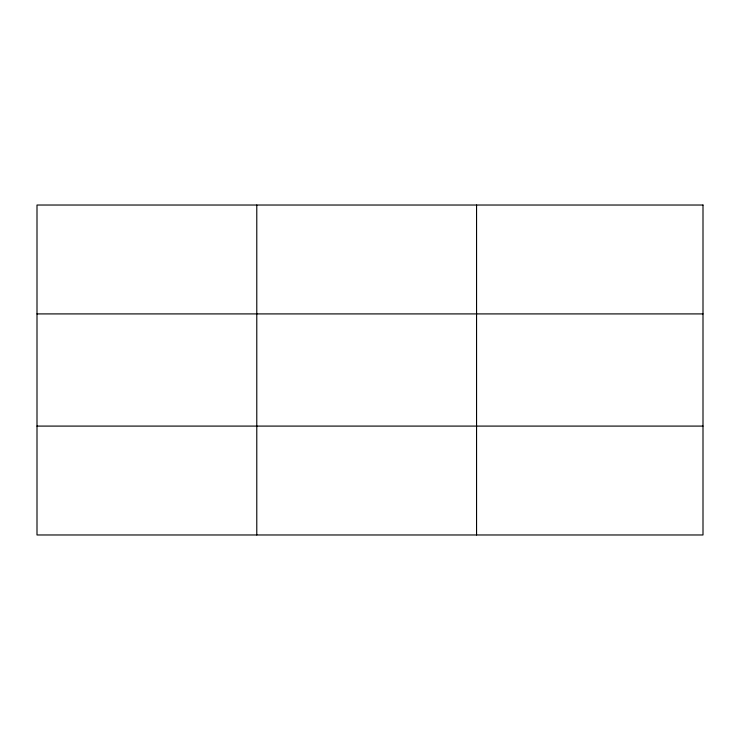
<?xml version="1.0" encoding="UTF-8"?>
<svg xmlns="http://www.w3.org/2000/svg" width="740" height="740" viewBox="0 0 740 740"><rect width="100%" height="100%" fill="white"/><g stroke="black" fill="none" stroke-linecap="round" stroke-linejoin="round"><path stroke-width="1.11" d="M256.78 534.974L256.78 205.026M476.56 534.974L476.56 205.026M37 313.908L703 313.908M37 426.092L703 426.092M703 205.026L37 205.026L37 534.974L703 534.974L703 205.026"/></g></svg>
